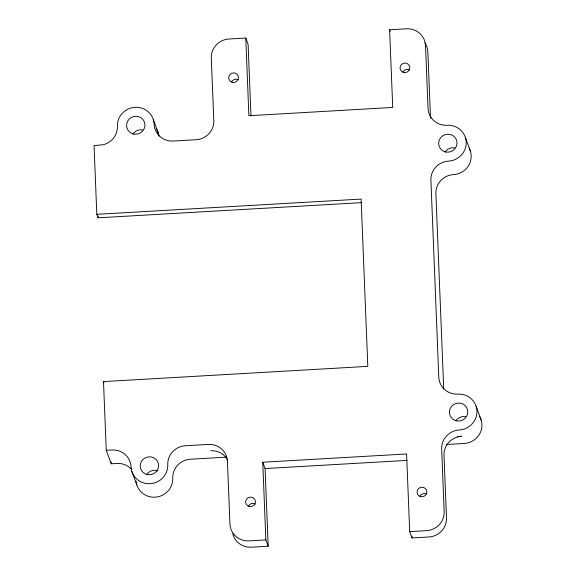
<?xml version="1.0" encoding="UTF-8"?>
<svg xmlns="http://www.w3.org/2000/svg" width="576" height="576" viewBox="0 0 576 576"><rect width="100%" height="100%" fill="white"/><g stroke="black" fill="none" stroke-linecap="round" stroke-linejoin="round"><path stroke-width="0.86" d="M250.97 115.798L248.112 44.374L245.779 38.052L228.946 39.024A18.446 17.885 -20.3 0 0 211.298 58.003L213.811 120.737A18.439 17.885 -20.3 0 1 196.164 139.716L173.21 141.041A18.439 17.885 -20.3 0 1 154.13 124.171A18.439 17.885 -20.3 0 0 135.05 107.309A18.439 17.885 -20.3 0 0 117.403 126.288A18.439 17.885 -20.3 0 1 103.327 144.72L94.061 145.598L96.811 214.308L98.107 217.814L361.519 202.644M245.779 38.052L248.882 115.726L392.724 107.438L389.614 29.772L406.447 28.8A18.446 17.885 -20.3 0 1 425.527 45.662L428.04 108.396A18.439 17.885 -20.3 0 0 447.12 125.266A18.439 17.885 -20.3 0 1 466.2 142.128A18.439 17.885 -20.3 0 1 448.553 161.114A18.439 17.885 -20.3 0 0 430.906 180.094L438.797 377.251A18.439 17.885 -20.3 0 0 457.87 394.114A18.439 17.885 -20.3 0 1 476.95 410.983A18.439 17.885 -20.3 0 1 459.31 429.962A18.439 17.885 -20.3 0 0 441.662 448.942L444.168 511.675A18.439 17.885 -20.3 0 1 426.528 530.654L409.694 531.626L406.584 453.96L262.75 462.24L265.853 539.906L268.193 546.228L251.359 547.2A18.439 17.885 -20.3 0 1 232.776 533.808M96.811 214.308L361.116 199.08L367.805 366.365L103.5 381.593L106.25 450.295L111.24 463.781L116.942 463.45A18.439 17.885 -20.3 0 1 131.393 469.188M106.25 450.295L111.953 449.971A18.439 17.885 -20.3 0 1 131.033 466.834A18.439 17.885 -20.3 0 0 150.113 483.703A18.439 17.885 -20.3 0 0 167.753 464.717A18.439 17.885 -20.3 0 1 185.4 445.738L208.354 444.413A18.439 17.885 -20.3 0 1 227.434 461.282L229.946 524.016A18.439 17.885 -20.3 0 0 249.019 540.878L265.853 539.906M457.272 436.536L461.642 436.284A18.439 17.885 -20.3 0 0 444.002 455.263L446.508 517.997A18.439 17.885 -20.3 0 1 428.861 536.976L412.034 537.948L409.694 531.626M226.31 457.15L190.39 459.223A18.439 17.885 -20.3 0 0 172.742 478.202A18.439 17.885 -20.3 0 1 155.498 497.16A18.439 17.885 -20.3 0 1 136.066 481.097M446.335 444.478L464.292 443.448A18.439 17.885 -20.3 0 0 479.534 416.304M262.75 462.24L265.082 468.562L407.138 460.382M465.386 137.527L470.376 151.013M389.614 29.772L390.204 31.349M476.143 406.375L481.126 419.861M153.317 119.57L158.306 133.056M103.5 381.593L103.975 382.882M131.839 471.434L136.829 484.92M443.707 388.944L435.895 193.579A18.439 17.885 -20.3 0 1 453.542 174.593A18.439 17.885 -20.3 0 0 469.159 148.133M411.962 536.162L412.034 537.948M265.082 468.562L268.193 546.228M111.168 462.024L111.24 463.781M98.035 216.022L98.107 217.814M156.298 128.837A18.439 17.885 -20.3 0 1 158.99 136.102M455.854 420.818A9.223 8.942 -20.3 0 1 465.61 416.729M146.657 474.552A9.223 8.942 -20.3 0 1 157.939 470.916M248.53 506.045A4.918 4.766 -20.3 0 1 255.154 503.906M402.941 71.986A4.918 4.766 -20.3 0 1 409.565 69.854M231.559 81.857A4.918 4.766 -20.3 0 1 238.183 79.726M133.027 134.014A9.223 8.942 -20.3 0 1 142.783 129.924M445.097 151.963A9.223 8.942 -20.3 0 1 454.853 147.881M419.911 496.174A4.918 4.766 -20.3 0 1 426.535 494.035M210.694 450.734A18.439 17.885 -20.3 0 1 227.7 460.044M430.87 118.195A18.439 17.885 -20.3 0 1 430.373 114.718L427.867 51.984A18.446 17.885 -20.3 0 0 424.886 42.919M147.362 474.566A9.223 8.942 -20.3 0 0 158.17 462.946A9.223 8.942 -20.3 0 0 142.646 459.814A9.223 8.942 -20.3 0 0 147.362 474.566M232.474 82.375A4.918 4.766 -20.3 0 0 238.241 76.176A4.918 4.766 -20.3 0 0 229.961 74.498A4.918 4.766 -20.3 0 0 232.474 82.375M445.802 151.978A9.223 8.942 -20.3 0 0 456.61 140.357A9.223 8.942 -20.3 0 0 441.086 137.225A9.223 8.942 -20.3 0 0 445.802 151.978M420.833 496.685A4.918 4.766 -20.3 0 0 426.593 490.486A4.918 4.766 -20.3 0 0 418.313 488.815A4.918 4.766 -20.3 0 0 420.833 496.685M249.444 506.556A4.918 4.766 -20.3 0 0 255.211 500.357A4.918 4.766 -20.3 0 0 246.931 498.686A4.918 4.766 -20.3 0 0 249.444 506.556M403.862 72.504A4.918 4.766 -20.3 0 0 409.622 66.305A4.918 4.766 -20.3 0 0 401.342 64.627A4.918 4.766 -20.3 0 0 403.862 72.504M456.559 420.833A9.223 8.942 -20.3 0 0 467.366 409.205A9.223 8.942 -20.3 0 0 451.843 406.073A9.223 8.942 -20.3 0 0 456.559 420.833M133.74 134.028A9.223 8.942 -20.3 0 0 144.547 122.4A9.223 8.942 -20.3 0 0 129.024 119.268A9.223 8.942 -20.3 0 0 133.74 134.028"/></g></svg>
